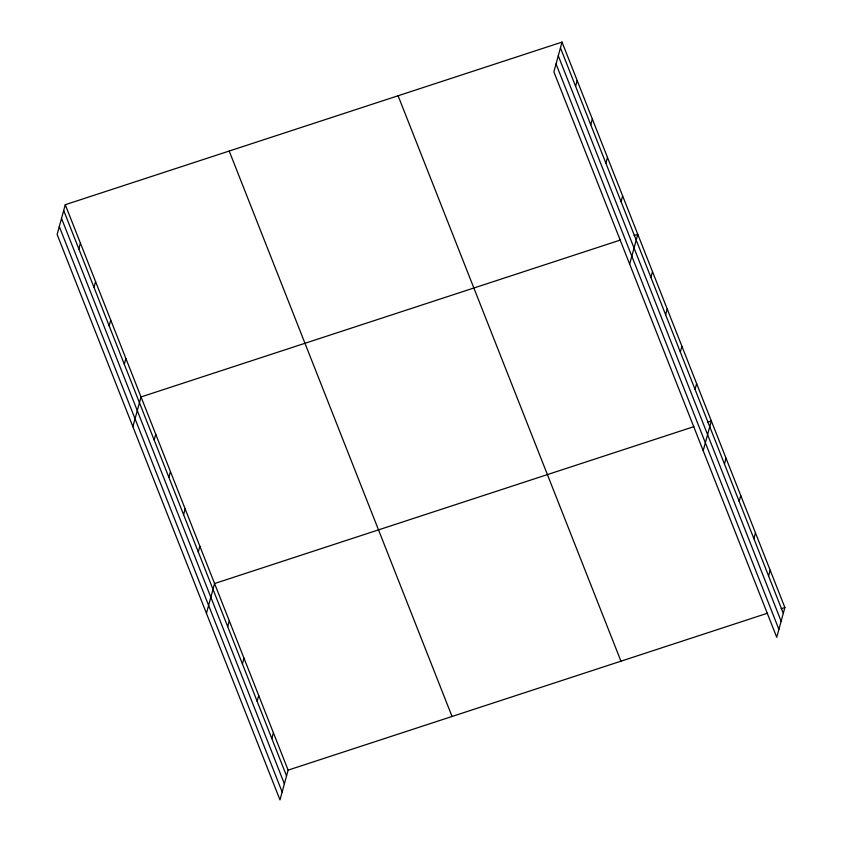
<?xml version="1.0" encoding="UTF-8"?>
<svg xmlns="http://www.w3.org/2000/svg" width="842" height="842" viewBox="0 0 842 842"><rect width="100%" height="100%" fill="white"/><g stroke="black" fill="none" stroke-linecap="round" stroke-linejoin="round"><path stroke-width="1.26" d="M65.266 204.701L57.119 234.476L279.976 799.9L288.122 770.135L65.266 204.701L562.024 42.1L784.881 607.524L776.734 637.299L553.878 71.865L562.024 42.1M78.843 248.927L80.422 243.159M93.999 287.375L95.578 281.607M109.155 325.822L110.734 320.055M124.3 364.27L125.879 358.503M132.889 426.715L141.035 396.95L620.407 240.033M154.17 440.04L155.749 434.272M168.874 477.361L170.452 471.583M183.588 514.673L185.166 508.905M198.291 551.994L199.87 546.226M206.437 613.313L214.584 583.538L693.945 426.631M227.708 626.627L229.287 620.859M242.412 663.949L243.991 658.181M257.126 701.27L258.704 695.492M271.829 738.581L273.408 732.814M575.602 86.326L577.18 80.548M590.758 124.774L592.336 118.996M605.903 163.222L607.482 157.443M621.059 201.67L622.638 195.891M629.648 264.114L637.794 234.35L634.068 235.56M650.919 277.439L652.497 271.661M665.633 314.75L667.211 308.982M680.336 352.072L681.915 346.294M695.05 389.393L696.629 383.615M703.186 450.702L711.332 420.937L707.606 422.158M724.467 464.026L726.046 458.248M739.171 501.348L740.749 495.57M753.885 538.659L755.463 532.891M768.588 575.981L770.167 570.202M288.122 770.135L767.494 613.218M781.155 608.745L784.881 607.524M560.446 47.868L783.292 613.302M558.278 55.793L781.134 621.217M556.046 63.95L778.903 629.374M398.098 95.756L620.943 661.181M229.203 151.044L452.049 716.468M63.687 210.479L286.543 775.903M61.519 218.394L284.375 783.818M59.287 226.551L282.144 791.985"/></g></svg>
